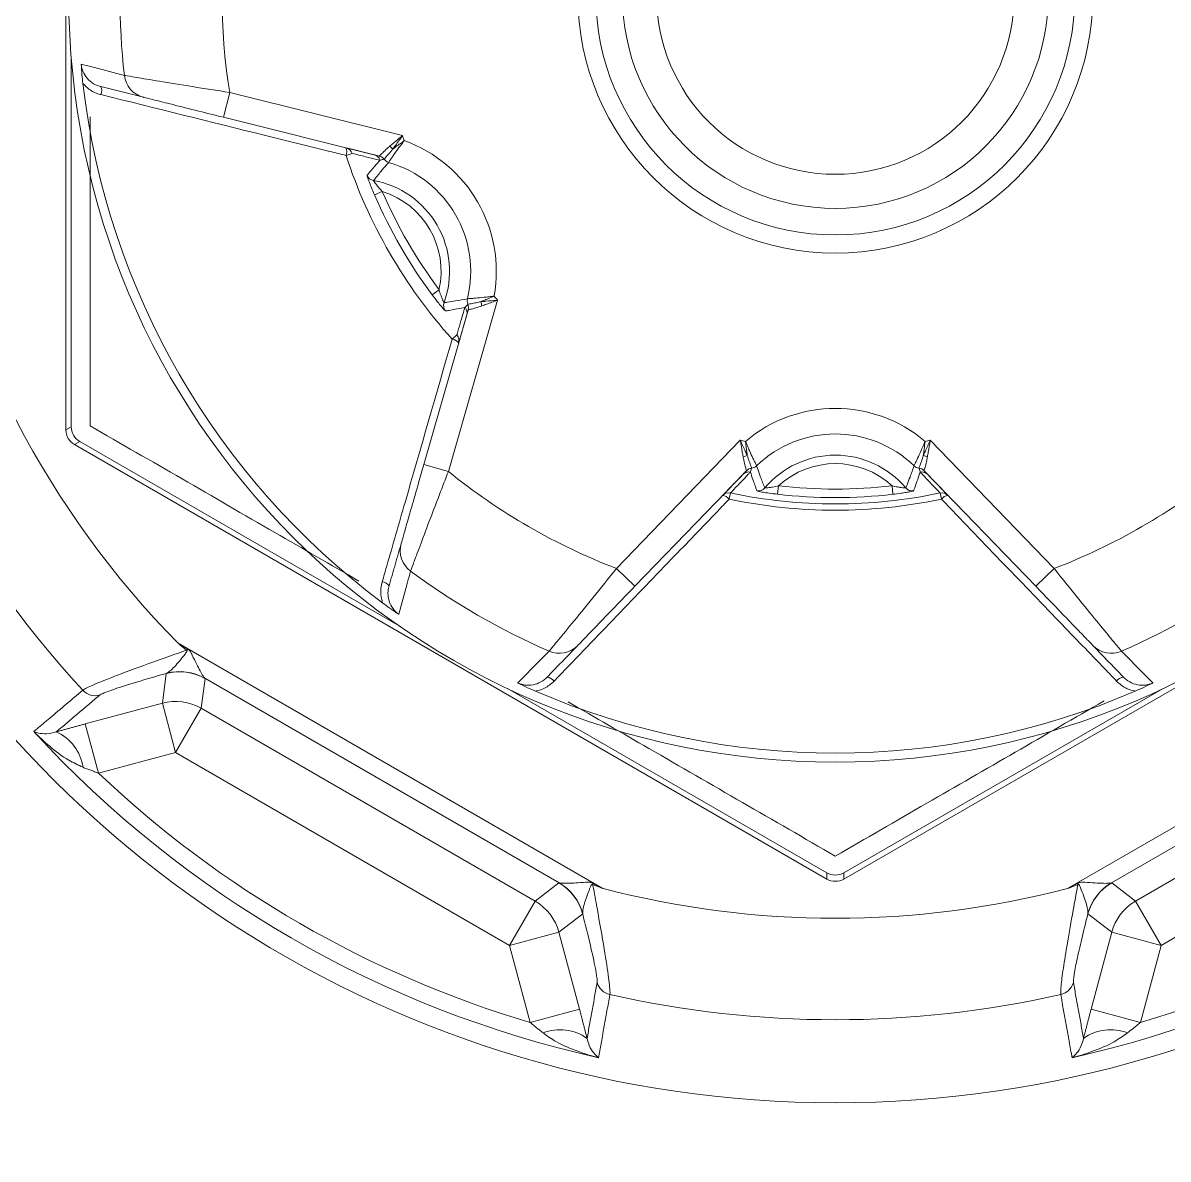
# Model space of a CAD drawing. Extents: x 12.1 to 108.7, y 1 to 80.4.
# Drawn here: x 102.11 to 102.782, y 31.294 to 31.961 of the extents above; entities that cross this region are included whole.
import ezdxf

# ---------------------------------------------------------------- set-up
doc = ezdxf.new("R2010")
doc.units = 0
doc.header["$MEASUREMENT"] = 0
doc.linetypes.add('SLD-Solid', pattern=[0])
doc.layers.add('OBJECT', color=7, linetype='CONTINUOUS')

msp = doc.modelspace()

# ---------------------------------------------------------------- linework, layer by layer
at = {"layer": 'OBJECT', "linetype": 'SLD-Solid', "lineweight": 15}
for p, q in [((102.13516, 32.23188), (102.13516, 31.72192)), ((102.13831, 31.94019), (102.13831, 31.72373)), ((102.2313, 31.91993), (102.22767, 31.90538)), ((102.2313, 31.91993), (102.33279, 31.89463)), ((102.31911, 31.88258), (102.22767, 31.90538)), ((102.30311, 31.88415), (102.29959, 31.883)), ((102.32089, 31.86181), (102.3163, 31.85982)), ((102.35016, 31.80118), (102.35417, 31.80416)), ((102.38855, 31.79805), (102.35972, 31.6975)), ((102.3453, 31.70164), (102.37127, 31.79223)), ((102.36464, 31.77759), (102.36188, 31.77512)), ((102.13516, 31.72192), (102.13831, 31.72373)), ((102.14331, 31.71507), (102.14016, 31.71326)), ((102.14016, 31.71326), (102.58181, 31.45828)), ((102.14331, 31.71507), (102.33076, 31.60685)), ((102.45839, 31.64054), (102.53105, 31.71578)), ((102.59181, 31.45828), (103.03345, 31.71326)), ((102.64256, 31.71578), (102.71523, 31.64054)), ((102.35972, 31.6975), (102.3453, 31.70164)), ((102.53464, 31.69791), (102.46918, 31.63012)), ((102.70444, 31.63012), (102.63897, 31.69791)), ((102.52528, 31.68484), (102.52452, 31.68122)), ((102.55352, 31.68906), (102.55295, 31.6841)), ((102.62066, 31.6841), (102.62009, 31.68906)), ((102.64833, 31.68484), (102.64909, 31.68122)), ((102.45839, 31.64054), (102.46918, 31.63012)), ((102.71523, 31.64054), (102.70444, 31.63012)), ((102.201, 31.5967), (102.45044, 31.45268)), ((102.72317, 31.45268), (102.97261, 31.5967)), ((102.20603, 31.59262), (102.20653, 31.59331)), ((102.19178, 31.56147), (102.19408, 31.57894)), ((102.21681, 31.57595), (102.21451, 31.55848)), ((102.42467, 31.45603), (102.21678, 31.57606)), ((102.95683, 31.57606), (102.74894, 31.45603)), ((102.39435, 31.57013), (102.58181, 31.46191)), ((102.59181, 31.46191), (102.77926, 31.57013)), ((102.14651, 31.54934), (102.19178, 31.56147)), ((102.19178, 31.56147), (102.19953, 31.53254)), ((102.21451, 31.55848), (102.19953, 31.53254)), ((102.41059, 31.44527), (102.21451, 31.55848)), ((102.9591, 31.55848), (102.76302, 31.44527)), ((102.14651, 31.54934), (102.15426, 31.52041)), ((102.19953, 31.53254), (102.15426, 31.52041)), ((102.19953, 31.53254), (102.39561, 31.41933)), ((102.778, 31.41933), (102.97408, 31.53254)), ((102.58181, 31.45828), (102.58181, 31.46191)), ((102.59181, 31.46191), (102.59181, 31.45828)), ((102.41059, 31.44527), (102.42457, 31.456)), ((102.44475, 31.45578), (102.4444, 31.455)), ((102.72921, 31.455), (102.72886, 31.45578)), ((102.74905, 31.456), (102.76302, 31.44527)), ((102.39561, 31.41933), (102.41059, 31.44527)), ((102.76302, 31.44527), (102.778, 31.41933)), ((102.43852, 31.43781), (102.42455, 31.42708)), ((102.74906, 31.42708), (102.73509, 31.43781)), ((102.39561, 31.41933), (102.42455, 31.42708)), ((102.42455, 31.42708), (102.43668, 31.38181)), ((102.73693, 31.38181), (102.74906, 31.42708)), ((102.74906, 31.42708), (102.778, 31.41933)), ((102.40774, 31.37406), (102.39561, 31.41933)), ((102.778, 31.41933), (102.76587, 31.37406)), ((102.40774, 31.37406), (102.43668, 31.38181)), ((102.73693, 31.38181), (102.76587, 31.37406))]:
    msp.add_line(p, q, dxfattribs=at)
for radius in [0.45, 0.15121, 0.14061, 0.125, 0.105]:
    msp.add_circle((102.58681, 31.9769), radius, dxfattribs=at)
for centre, radius, start, end in [((102.58681, 31.9769), 0.36005, 170.89628, 189.10372), ((102.58681, 31.9769), 0.41996, 173.58269, 186.41731), ((102.58681, 31.9769), 0.44471, 186.67677, 233.32323), ((102.18436, 31.93161), 0.01498, 186.32893, 255.97529), ((102.15067, 31.92092), 0.00554, 335.9088, 25.87507), ((102.58681, 32.68428), 2.585, 197.26951, 270), ((102.58681, 31.9769), 0.26701, 197.94654, 198.61696), ((102.3063, 31.81495), 0.08148, 349.70358, 70.29642), ((102.29836, 31.88261), 0.00499, 18.04936, 75.99163), ((102.29449, 31.8852), 0.00556, 336.67709, 23.8488), ((102.31932, 31.87998), 0.0102, 40.46931, 54.7023), ((102.58681, 31.9769), 0.54166, 190.32335, 224.58105), ((102.58681, 31.9769), 0.30217, 198.10411, 221.89589), ((102.31489, 31.87848), 0.00499, 19.84093, 75.99198), ((102.3179, 31.87774), 0.00499, 36.30136, 75.99363), ((102.31793, 31.87773), 0.005, 36.54309, 75.96465), ((102.32597, 31.88369), 0.005, 216.5337, 253.9965), ((102.3063, 31.81495), 0.06649, 345.96574, 74.03426), ((102.31664, 31.87311), 0.005, 201.05787, 259.87833), ((102.3063, 31.81495), 0.05407, 340.07984, 79.92016), ((102.58681, 31.9769), 0.29476, 203.40402, 216.59598), ((102.3063, 31.81495), 0.04907, 347.29364, 72.70636), ((102.58681, 31.9769), 0.28976, 203.40402, 216.59598), ((102.58681, 31.9769), 0.60122, 192.03022, 222.71448), ((102.37566, 31.79762), 0.005, 166.0035, 203.4663), ((102.58681, 31.9769), 0.26701, 221.38304, 222.05346), ((102.36184, 31.79483), 0.005, 160.12167, 218.94213), ((102.36562, 31.79063), 0.00499, 344.00802, 40.15907), ((102.36648, 31.79361), 0.00499, 344.00637, 23.69864), ((102.36648, 31.79363), 0.005, 344.03535, 23.45691), ((102.36912, 31.79371), 0.0102, 5.2977, 19.53069), ((102.36092, 31.77425), 0.00499, 344.00837, 41.95064), ((102.36123, 31.76959), 0.00556, 36.1512, 83.32291), ((102.58681, 31.653), 0.08148, 49.70358, 130.29642), ((102.58681, 31.653), 0.06649, 45.96574, 134.03426), ((102.58681, 31.9769), 0.26701, 257.94654, 258.61696), ((102.58681, 31.9769), 0.26701, 281.38304, 282.05346), ((102.58681, 31.9769), 0.65, 204.58225, 335.41775), ((102.537, 31.69679), 0.0102, 100.46931, 114.7023), ((102.58681, 31.653), 0.05407, 40.07984, 139.92016), ((102.63661, 31.69679), 0.0102, 65.2977, 79.53069), ((102.58681, 31.9769), 0.36005, 230.89628, 249.10372), ((102.53608, 31.69221), 0.00499, 79.84093, 135.99198), ((102.53823, 31.69445), 0.00499, 96.30136, 135.99363), ((102.53825, 31.69446), 0.005, 96.54309, 135.96465), ((102.53711, 31.7044), 0.005, 276.5337, 313.9965), ((102.58681, 31.653), 0.04907, 47.29364, 132.70636), ((102.6365, 31.7044), 0.005, 226.0035, 263.4663), ((102.63536, 31.69446), 0.005, 44.03535, 83.45691), ((102.63538, 31.69445), 0.00499, 44.00637, 83.69864), ((102.63753, 31.69221), 0.00499, 44.00802, 100.15907), ((102.58681, 31.9769), 0.36005, 290.89628, 309.10372), ((102.52425, 31.67995), 0.00499, 78.04936, 135.99163), ((102.52006, 31.6779), 0.00556, 36.67709, 83.8488), ((102.58681, 31.9769), 0.29847, 258.10411, 281.89589), ((102.54161, 31.69104), 0.005, 261.05787, 319.87833), ((102.58681, 31.9769), 0.29476, 263.40402, 276.59598), ((102.58681, 31.9769), 0.28976, 263.40402, 276.59598), ((102.632, 31.69104), 0.005, 220.12167, 278.94213), ((102.64936, 31.67995), 0.00499, 44.00837, 101.95064), ((102.65355, 31.6779), 0.00556, 96.1512, 143.32291), ((102.58681, 31.9769), 0.30217, 258.10411, 281.89589), ((102.58681, 32.6769), 2.17241, 208.12412, 331.87588), ((102.34636, 31.65102), 0.01498, 164.02471, 233.67107), ((102.58681, 32.6769), 2.14253, 208.9527, 331.0473), ((102.58681, 31.9769), 0.41996, 233.58269, 246.41731), ((102.58681, 31.9769), 0.41996, 293.58269, 306.41731), ((102.32025, 31.62719), 0.00554, 34.12493, 84.0912), ((102.4248, 31.60573), 0.01498, 246.32893, 315.97529), ((102.74881, 31.60573), 0.01498, 224.02471, 293.67107), ((102.20182, 31.54991), 0.03004, 60.06722, 104.93278), ((102.2019, 31.55), 0.03001, 60.2599, 104.63899), ((102.41722, 31.57121), 0.00554, 35.9088, 85.87507), ((102.75639, 31.57121), 0.00554, 94.12493, 144.0912), ((102.15243, 31.57584), 0.01, 222.58341, 284.55168), ((102.19952, 31.53245), 0.03004, 60.06722, 104.93278), ((102.58681, 31.9769), 0.44471, 246.67677, 293.32323), ((102.58681, 31.9769), 0.6388, 222.56667, 257.43333), ((102.11817, 31.51974), 0.02735, 8.62772, 65.51422), ((102.58681, 31.9769), 0.6388, 282.56667, 317.43333), ((102.58681, 31.9769), 0.62887, 226.54312, 253.45688), ((102.58681, 31.9769), 0.62887, 286.54312, 313.45688), ((102.40951, 31.43), 0.03004, 15.06722, 59.93278), ((102.40955, 31.43011), 0.03001, 15.36101, 59.7401), ((102.7641, 31.43), 0.03004, 120.06722, 164.93278), ((102.76406, 31.43011), 0.03001, 120.2599, 164.63899), ((102.58681, 31.9769), 0.54166, 255.41895, 284.58105), ((102.39554, 31.41927), 0.03004, 15.06722, 59.93278), ((102.77807, 31.41927), 0.03004, 120.06722, 164.93278), ((102.45666, 31.40019), 0.01, 195.44832, 257.41659), ((102.71695, 31.40019), 0.01, 282.58341, 344.55168), ((102.58681, 31.9769), 0.60122, 257.28552, 282.71448), ((102.42521, 31.34247), 0.02735, 54.48578, 111.37228), ((102.7484, 31.34247), 0.02735, 68.62772, 125.51422)]:
    msp.add_arc(centre, radius, start, end, dxfattribs=at)
for centre, major_axis in [((102.14831, 31.72373), (-0.00866, -0.005)), ((102.14516, 31.72192), (-0.00866, -0.005)), ((102.58681, 31.47057), (0, -0.01)), ((102.58681, 31.46694), (0, -0.01))]:
    msp.add_ellipse(centre, major_axis=major_axis, ratio=0.999949, start_param=5.759609, end_param=6.806762, dxfattribs=at)
for points, knots in [([(102.14511, 31.9252), (102.14493, 31.92687), (102.1445, 31.93084), (102.14425, 31.93451), (102.14412, 31.93655), (102.14412, 31.93659)], [0, 0, 0, 0, 0.417944, 0.987082, 1, 1, 1, 1]), ([(102.14412, 31.93659), (102.14459, 31.93647), (102.14722, 31.93578), (102.15565, 31.93358), (102.16364, 31.93149), (102.16947, 31.92996)], [0, 0, 0, 0, 0.056184, 0.311886, 1, 1, 1, 1]), ([(102.14412, 31.93659), (102.14428, 31.93555), (102.14469, 31.93291), (102.14674, 31.92901), (102.15028, 31.92551), (102.15352, 31.9239), (102.15539, 31.92341), (102.15565, 31.92334)], [0, 0, 0, 0, 0.164481, 0.417753, 0.679386, 0.95477, 1, 1, 1, 1]), ([(102.15573, 31.91866), (102.15538, 31.91875), (102.15289, 31.91941), (102.14899, 31.92127), (102.14626, 31.92403), (102.14511, 31.9252)], [0, 0, 0, 0, 0.0866352, 0.6163555, 1, 1, 1, 1]), ([(102.16947, 31.92996), (102.16964, 31.92994), (102.17037, 31.92981), (102.17572, 31.92889), (102.18949, 31.92658), (102.20898, 31.92338), (102.22389, 31.92108), (102.2313, 31.91993)], [0, 0, 0, 0, 0.06206, 0.280895, 0.514816, 0.758819, 1, 1, 1, 1]), ([(102.29959, 31.883), (102.29644, 31.88378), (102.28066, 31.88768), (102.23264, 31.89957), (102.1879, 31.91067), (102.15573, 31.91866)], [0, 0, 0, 0, 0.065603, 0.328016, 1, 1, 1, 1]), ([(102.22767, 31.90538), (102.22203, 31.90678), (102.21076, 31.9096), (102.19596, 31.91329), (102.18549, 31.9159), (102.18141, 31.91691), (102.18085, 31.91705), (102.18073, 31.91708)], [0, 0, 0, 0, 0.244965, 0.490375, 0.723034, 0.938923, 1, 1, 1, 1]), ([(102.14931, 31.90567), (102.14931, 31.88729), (102.14931, 31.82638), (102.14931, 31.76628), (102.14931, 31.72431)], [0, 0, 0, 0, 0.3017466, 1, 1, 1, 1]), ([(102.33377, 31.89166), (102.33374, 31.89162), (102.3337, 31.89157), (102.33363, 31.89148), (102.33353, 31.89135), (102.33329, 31.89104), (102.33279, 31.89038), (102.33172, 31.88897), (102.3297, 31.88624), (102.32761, 31.88331), (102.32588, 31.8808), (102.32485, 31.87927), (102.32467, 31.879), (102.32459, 31.87888)], [0, 0, 0, 0, 0.007067, 0.008531, 0.013729, 0.028139, 0.057805, 0.119651, 0.255243, 0.503841, 0.641027, 0.838394, 1, 1, 1, 1]), ([(102.32521, 31.88831), (102.32594, 31.88892), (102.32827, 31.89088), (102.33092, 31.89309), (102.33274, 31.89459), (102.33279, 31.89463)], [0, 0, 0, 0, 0.306093, 0.981681, 1, 1, 1, 1]), ([(102.33279, 31.89463), (102.33275, 31.89458), (102.33138, 31.89266), (102.32938, 31.88985), (102.32763, 31.88737), (102.32708, 31.8866)], [0, 0, 0, 0, 0.018348, 0.69417, 1, 1, 1, 1]), ([(102.32708, 31.8866), (102.32773, 31.8871), (102.32911, 31.88817), (102.33104, 31.88962), (102.33245, 31.89068), (102.33312, 31.89118), (102.33344, 31.89142), (102.33358, 31.89152), (102.33367, 31.89159), (102.33373, 31.89163), (102.33377, 31.89166)], [0, 0, 0, 0, 0.315172, 0.674072, 0.841266, 0.92242, 0.962073, 0.977142, 0.981068, 1, 1, 1, 1]), ([(102.31914, 31.88258), (102.3193, 31.88275), (102.31963, 31.88309), (102.32159, 31.88504), (102.32365, 31.88697), (102.325, 31.88812), (102.32521, 31.88831)], [0, 0, 0, 0, 0.3024, 0.609801, 0.937989, 1, 1, 1, 1]), ([(102.32708, 31.8866), (102.3269, 31.88641), (102.32575, 31.88517), (102.324, 31.88317), (102.32235, 31.8812), (102.32208, 31.88087), (102.32195, 31.88071)], [0, 0, 0, 0, 0.061214, 0.387729, 0.695884, 1, 1, 1, 1]), ([(102.31959, 31.88018), (102.31946, 31.88021), (102.31878, 31.88038), (102.31594, 31.88106), (102.31056, 31.88236), (102.30577, 31.88351), (102.30311, 31.88415)], [0, 0, 0, 0, 0.024416, 0.122079, 0.512732, 1, 1, 1, 1]), ([(102.31197, 31.87131), (102.31347, 31.87312), (102.31597, 31.87614), (102.31855, 31.87902), (102.31959, 31.88018)], [0, 0, 0, 0, 0.598184, 1, 1, 1, 1]), ([(102.32459, 31.87888), (102.32412, 31.87835), (102.32259, 31.8766), (102.3196, 31.87309), (102.31717, 31.86999), (102.31576, 31.86819)], [0, 0, 0, 0, 0.153014, 0.506934, 1, 1, 1, 1]), ([(102.3161, 31.88333), (102.31623, 31.8833), (102.31708, 31.88309), (102.31818, 31.88281), (102.31911, 31.88258)], [0, 0, 0, 0, 0.150177, 1, 1, 1, 1]), ([(102.32192, 31.8807), (102.32122, 31.88056), (102.3204, 31.8804), (102.3197, 31.88021), (102.31959, 31.88018)], [0, 0, 0, 0, 0.849802, 1, 1, 1, 1]), ([(102.31197, 31.87131), (102.31197, 31.87129), (102.31195, 31.8712), (102.3122, 31.87028), (102.31304, 31.86787), (102.31444, 31.86421), (102.31563, 31.86141), (102.3163, 31.85982)], [0, 0, 0, 0, 0.056803, 0.249162, 0.475339, 0.701406, 1, 1, 1, 1]), ([(102.32089, 31.86181), (102.32007, 31.86271), (102.31871, 31.86422), (102.3172, 31.86609), (102.31644, 31.86709), (102.31602, 31.86769), (102.31583, 31.86801), (102.31575, 31.86816), (102.31576, 31.86818), (102.31576, 31.86819)], [0, 0, 0, 0, 0.34673, 0.581129, 0.720204, 0.790705, 0.905611, 0.953256, 1, 1, 1, 1]), ([(102.35713, 31.79653), (102.3571, 31.79656), (102.35706, 31.79659), (102.35686, 31.79695), (102.35654, 31.79762), (102.35592, 31.79909), (102.35509, 31.80131), (102.35451, 31.80309), (102.35417, 31.80416)], [0, 0, 0, 0, 0.118661, 0.142604, 0.293282, 0.465512, 0.680632, 1, 1, 1, 1]), ([(102.35016, 31.80118), (102.35111, 31.79992), (102.35277, 31.79771), (102.35496, 31.79499), (102.35653, 31.79313), (102.35763, 31.7919), (102.35784, 31.79176), (102.35795, 31.79168)], [0, 0, 0, 0, 0.273331, 0.47686, 0.65651, 0.828448, 1, 1, 1, 1]), ([(102.35713, 31.79653), (102.35778, 31.79661), (102.36005, 31.79692), (102.36463, 31.79763), (102.36852, 31.79838), (102.37081, 31.79883)], [0, 0, 0, 0, 0.139147, 0.493066, 1, 1, 1, 1]), ([(102.37081, 31.79883), (102.37095, 31.79884), (102.37127, 31.79886), (102.37312, 31.79898), (102.37616, 31.79923), (102.37974, 31.79957), (102.38311, 31.79996), (102.38487, 31.80018), (102.38569, 31.80028), (102.38608, 31.80033), (102.38624, 31.80036), (102.38635, 31.80037), (102.38641, 31.80038), (102.38647, 31.80039)], [0, 0, 0, 0, 0.161606, 0.358973, 0.496159, 0.744757, 0.880349, 0.942195, 0.971861, 0.986271, 0.991469, 0.992933, 1, 1, 1, 1]), ([(102.38647, 31.80039), (102.38642, 31.80036), (102.38636, 31.80034), (102.38625, 31.80029), (102.3861, 31.80022), (102.38573, 31.80007), (102.38496, 31.79973), (102.38333, 31.79904), (102.38112, 31.7981), (102.3795, 31.79744), (102.37874, 31.79712)], [0, 0, 0, 0, 0.018932, 0.022858, 0.037927, 0.07758, 0.158734, 0.325928, 0.684828, 1, 1, 1, 1]), ([(102.37874, 31.79712), (102.37968, 31.79721), (102.38271, 31.79749), (102.38614, 31.79782), (102.38849, 31.79805), (102.38855, 31.79805)], [0, 0, 0, 0, 0.30583, 0.981652, 1, 1, 1, 1]), ([(102.38855, 31.79805), (102.38849, 31.79803), (102.38628, 31.79721), (102.38304, 31.79601), (102.38018, 31.79498), (102.37928, 31.79466)], [0, 0, 0, 0, 0.018319, 0.693907, 1, 1, 1, 1]), ([(102.36943, 31.79385), (102.36791, 31.79353), (102.36476, 31.79287), (102.36092, 31.79217), (102.3586, 31.79179), (102.35795, 31.79168)], [0, 0, 0, 0, 0.4018156, 0.8311874, 1, 1, 1, 1]), ([(102.36464, 31.77759), (102.36467, 31.77772), (102.36487, 31.77838), (102.36568, 31.78113), (102.36723, 31.7864), (102.36865, 31.79119), (102.36943, 31.79385)], [0, 0, 0, 0, 0.024416, 0.122079, 0.512732, 1, 1, 1, 1]), ([(102.36943, 31.79385), (102.36951, 31.79393), (102.3699, 31.79431), (102.37043, 31.79487), (102.3709, 31.79544), (102.37105, 31.79561)], [0, 0, 0, 0, 0.149392, 0.746961, 1, 1, 1, 1]), ([(102.37127, 31.79223), (102.37117, 31.79186), (102.37084, 31.79071), (102.37059, 31.78984), (102.37042, 31.78925)], [0, 0, 0, 0, 0.323173, 1, 1, 1, 1]), ([(102.37107, 31.79562), (102.37128, 31.79566), (102.3717, 31.79573), (102.37422, 31.79617), (102.37683, 31.79669), (102.37848, 31.79706), (102.37874, 31.79712)], [0, 0, 0, 0, 0.3038357, 0.6119805, 0.9384727, 1, 1, 1, 1]), ([(102.37928, 31.79466), (102.37902, 31.79456), (102.37735, 31.79397), (102.37464, 31.79314), (102.37197, 31.79243), (102.37152, 31.79231), (102.37129, 31.79226)], [0, 0, 0, 0, 0.062329, 0.390489, 0.697879, 1, 1, 1, 1]), ([(102.32082, 31.6327), (102.32172, 31.63581), (102.32619, 31.65135), (102.33984, 31.69875), (102.35266, 31.74317), (102.36188, 31.77512)], [0, 0, 0, 0, 0.065603, 0.328016, 1, 1, 1, 1]), ([(102.14931, 31.72431), (102.18535, 31.7035), (102.23767, 31.67329), (102.29069, 31.64268), (102.30718, 31.63316)], [0, 0, 0, 0, 0.688992, 1, 1, 1, 1]), ([(102.53105, 31.71578), (102.53107, 31.71573), (102.53205, 31.71358), (102.53348, 31.71045), (102.53475, 31.70768), (102.53515, 31.70682)], [0, 0, 0, 0, 0.018348, 0.69417, 1, 1, 1, 1]), ([(102.53274, 31.70606), (102.53257, 31.70699), (102.53203, 31.70999), (102.53145, 31.7134), (102.53106, 31.71572), (102.53105, 31.71578)], [0, 0, 0, 0, 0.306093, 0.981681, 1, 1, 1, 1]), ([(102.53411, 31.71515), (102.53413, 31.7151), (102.53415, 31.71503), (102.53419, 31.71493), (102.53426, 31.71478), (102.53441, 31.71442), (102.53473, 31.71366), (102.53541, 31.71203), (102.53676, 31.70891), (102.53826, 31.70564), (102.53957, 31.70288), (102.54038, 31.70122), (102.54052, 31.70093), (102.54059, 31.7008)], [0, 0, 0, 0, 0.007067, 0.008531, 0.013729, 0.028139, 0.057805, 0.119651, 0.255243, 0.503841, 0.641027, 0.838394, 1, 1, 1, 1]), ([(102.53515, 31.70682), (102.53504, 31.70763), (102.5348, 31.70937), (102.53451, 31.71176), (102.5343, 31.71351), (102.5342, 31.71435), (102.53415, 31.71474), (102.53413, 31.71492), (102.53412, 31.71503), (102.53411, 31.71509), (102.53411, 31.71515)], [0, 0, 0, 0, 0.315172, 0.674072, 0.841266, 0.92242, 0.962073, 0.977142, 0.981068, 1, 1, 1, 1]), ([(102.63302, 31.7008), (102.63309, 31.70093), (102.63323, 31.70122), (102.63404, 31.70288), (102.63535, 31.70564), (102.63685, 31.70891), (102.6382, 31.71203), (102.63888, 31.71366), (102.6392, 31.71442), (102.63935, 31.71478), (102.63942, 31.71493), (102.63946, 31.71503), (102.63948, 31.7151), (102.6395, 31.71515)], [0, 0, 0, 0, 0.161606, 0.358973, 0.496159, 0.744757, 0.880349, 0.942195, 0.971861, 0.986271, 0.991469, 0.992933, 1, 1, 1, 1]), ([(102.63846, 31.70682), (102.63886, 31.70768), (102.64013, 31.71045), (102.64156, 31.71358), (102.64254, 31.71573), (102.64256, 31.71578)], [0, 0, 0, 0, 0.30583, 0.981652, 1, 1, 1, 1]), ([(102.6395, 31.71515), (102.6395, 31.71509), (102.63949, 31.71503), (102.63948, 31.71492), (102.63946, 31.71474), (102.63941, 31.71435), (102.63931, 31.71351), (102.6391, 31.71176), (102.63881, 31.70937), (102.63857, 31.70763), (102.63846, 31.70682)], [0, 0, 0, 0, 0.018932, 0.022858, 0.037927, 0.07758, 0.158734, 0.325928, 0.684828, 1, 1, 1, 1]), ([(102.64256, 31.71578), (102.64255, 31.71572), (102.64216, 31.7134), (102.64158, 31.70999), (102.64104, 31.70699), (102.64087, 31.70606)], [0, 0, 0, 0, 0.018319, 0.693907, 1, 1, 1, 1]), ([(102.53465, 31.69794), (102.53459, 31.69816), (102.53446, 31.69861), (102.53375, 31.70128), (102.53311, 31.70404), (102.53279, 31.70578), (102.53274, 31.70606)], [0, 0, 0, 0, 0.3024, 0.609801, 0.937989, 1, 1, 1, 1]), ([(102.53515, 31.70682), (102.53522, 31.70657), (102.53572, 31.70496), (102.53658, 31.70243), (102.53745, 31.70003), (102.53761, 31.69963), (102.53768, 31.69943)], [0, 0, 0, 0, 0.0612135, 0.3877294, 0.6958836, 1, 1, 1, 1]), ([(102.63593, 31.69943), (102.636, 31.69963), (102.63616, 31.70003), (102.63703, 31.70243), (102.63789, 31.70495), (102.63839, 31.70657), (102.63846, 31.70682)], [0, 0, 0, 0, 0.3038357, 0.6119805, 0.9384727, 1, 1, 1, 1]), ([(102.64087, 31.70606), (102.64082, 31.70578), (102.6405, 31.70404), (102.63986, 31.70128), (102.63915, 31.69861), (102.63902, 31.69816), (102.63896, 31.69794)], [0, 0, 0, 0, 0.062329, 0.390489, 0.697879, 1, 1, 1, 1]), ([(102.33196, 31.65514), (102.33217, 31.65587), (102.33259, 31.65732), (102.33486, 31.66525), (102.33811, 31.67657), (102.34177, 31.68934), (102.34426, 31.69802), (102.3453, 31.70164)], [0, 0, 0, 0, 0.204174, 0.408136, 0.617898, 0.840881, 1, 1, 1, 1]), ([(102.35972, 31.6975), (102.35796, 31.69298), (102.35371, 31.68208), (102.34758, 31.66599), (102.34222, 31.65171), (102.33851, 31.64171), (102.33783, 31.63987), (102.33749, 31.63895)], [0, 0, 0, 0, 0.156463, 0.377207, 0.586936, 0.792743, 1, 1, 1, 1]), ([(102.53696, 31.69713), (102.53687, 31.69703), (102.53639, 31.69652), (102.53437, 31.6944), (102.53056, 31.69039), (102.52716, 31.68682), (102.52528, 31.68484)], [0, 0, 0, 0, 0.024416, 0.122079, 0.512732, 1, 1, 1, 1]), ([(102.53249, 31.69568), (102.53258, 31.69578), (102.53319, 31.6964), (102.53397, 31.69722), (102.53464, 31.69791)], [0, 0, 0, 0, 0.150177, 1, 1, 1, 1]), ([(102.53768, 31.6994), (102.53745, 31.69873), (102.53717, 31.69793), (102.53699, 31.69723), (102.53696, 31.69713)], [0, 0, 0, 0, 0.849802, 1, 1, 1, 1]), ([(102.54083, 31.68609), (102.54001, 31.68829), (102.53865, 31.69197), (102.53745, 31.69565), (102.53696, 31.69713)], [0, 0, 0, 0, 0.598184, 1, 1, 1, 1]), ([(102.54059, 31.7008), (102.54081, 31.70014), (102.54156, 31.69793), (102.54311, 31.69359), (102.54458, 31.68994), (102.54543, 31.68781)], [0, 0, 0, 0, 0.153014, 0.506934, 1, 1, 1, 1]), ([(102.62818, 31.68781), (102.62842, 31.68841), (102.6293, 31.69054), (102.63097, 31.69486), (102.63226, 31.6986), (102.63302, 31.7008)], [0, 0, 0, 0, 0.139147, 0.493066, 1, 1, 1, 1]), ([(102.63665, 31.69713), (102.63616, 31.69565), (102.63516, 31.69259), (102.63385, 31.68892), (102.63302, 31.68672), (102.63278, 31.68609)], [0, 0, 0, 0, 0.4018156, 0.8311874, 1, 1, 1, 1]), ([(102.63665, 31.69713), (102.63662, 31.69723), (102.63648, 31.69776), (102.63626, 31.6985), (102.63601, 31.69919), (102.63593, 31.6994)], [0, 0, 0, 0, 0.149392, 0.746961, 1, 1, 1, 1]), ([(102.64833, 31.68484), (102.64824, 31.68494), (102.64777, 31.68544), (102.64578, 31.68752), (102.642, 31.69149), (102.63856, 31.69512), (102.63665, 31.69713)], [0, 0, 0, 0, 0.024416, 0.122079, 0.512732, 1, 1, 1, 1]), ([(102.63897, 31.69791), (102.63924, 31.69763), (102.64007, 31.69677), (102.6407, 31.69612), (102.64112, 31.69568)], [0, 0, 0, 0, 0.3231728, 1, 1, 1, 1]), ([(102.54083, 31.68609), (102.54085, 31.68608), (102.54092, 31.68602), (102.54184, 31.68578), (102.54435, 31.6853), (102.54822, 31.68468), (102.55123, 31.68431), (102.55295, 31.6841)], [0, 0, 0, 0, 0.056803, 0.249162, 0.475339, 0.701406, 1, 1, 1, 1]), ([(102.55352, 31.68906), (102.55233, 31.68881), (102.55034, 31.68838), (102.54797, 31.68801), (102.54672, 31.68786), (102.54599, 31.68779), (102.54562, 31.68778), (102.54546, 31.68779), (102.54544, 31.68781), (102.54543, 31.68781)], [0, 0, 0, 0, 0.34673, 0.581129, 0.720204, 0.790705, 0.905611, 0.953256, 1, 1, 1, 1]), ([(102.62818, 31.68781), (102.62813, 31.6878), (102.62808, 31.68778), (102.62768, 31.68779), (102.62693, 31.68785), (102.62535, 31.68805), (102.62302, 31.68844), (102.62118, 31.68883), (102.62009, 31.68906)], [0, 0, 0, 0, 0.118661, 0.142604, 0.293282, 0.465512, 0.680632, 1, 1, 1, 1]), ([(102.62066, 31.6841), (102.62223, 31.68429), (102.62497, 31.68463), (102.62843, 31.68516), (102.63082, 31.68559), (102.63243, 31.68593), (102.63266, 31.68604), (102.63278, 31.68609)], [0, 0, 0, 0, 0.2733311, 0.4768604, 0.6565103, 0.8284481, 1, 1, 1, 1]), ([(102.52452, 31.68122), (102.52226, 31.67888), (102.511, 31.66717), (102.47669, 31.63152), (102.44471, 31.59833), (102.42171, 31.57445)], [0, 0, 0, 0, 0.065603, 0.328016, 1, 1, 1, 1]), ([(102.7519, 31.57445), (102.74966, 31.57678), (102.73844, 31.58843), (102.70421, 31.62395), (102.67215, 31.65726), (102.64909, 31.68122)], [0, 0, 0, 0, 0.065603, 0.328016, 1, 1, 1, 1]), ([(102.33749, 31.63895), (102.33734, 31.63841), (102.3366, 31.63571), (102.33429, 31.62726), (102.33212, 31.61939), (102.33055, 31.61368)], [0, 0, 0, 0, 0.063926, 0.319628, 1, 1, 1, 1]), ([(102.41879, 31.59201), (102.41889, 31.59214), (102.41937, 31.59271), (102.42284, 31.59689), (102.43173, 31.60765), (102.44424, 31.62293), (102.45369, 31.63469), (102.45839, 31.64054)], [0, 0, 0, 0, 0.06206, 0.280895, 0.514816, 0.758819, 1, 1, 1, 1]), ([(102.71523, 31.64054), (102.71826, 31.63675), (102.72558, 31.62763), (102.73645, 31.61427), (102.74613, 31.60249), (102.75294, 31.59427), (102.75419, 31.59277), (102.75482, 31.59201)], [0, 0, 0, 0, 0.156463, 0.3772075, 0.5869363, 0.7927427, 1, 1, 1, 1]), ([(102.32118, 31.62024), (102.32097, 31.62091), (102.32009, 31.62368), (102.31976, 31.62801), (102.32053, 31.63141), (102.32082, 31.6327)], [0, 0, 0, 0, 0.165835, 0.685376, 1, 1, 1, 1]), ([(102.32484, 31.6303), (102.32462, 31.62933), (102.32404, 31.62677), (102.32439, 31.62244), (102.32626, 31.61787), (102.32867, 31.61507), (102.33026, 31.6139), (102.33055, 31.61368)], [0, 0, 0, 0, 0.164094, 0.433236, 0.690435, 0.942568, 1, 1, 1, 1]), ([(102.46918, 31.63012), (102.46514, 31.62594), (102.45707, 31.61758), (102.44648, 31.60661), (102.43898, 31.59885), (102.43606, 31.59582), (102.43566, 31.59541), (102.43557, 31.59532)], [0, 0, 0, 0, 0.244965, 0.490375, 0.723034, 0.938923, 1, 1, 1, 1]), ([(102.73804, 31.59532), (102.73751, 31.59587), (102.73646, 31.59696), (102.73073, 31.60289), (102.72255, 31.61136), (102.71332, 31.62092), (102.70705, 31.62741), (102.70444, 31.63012)], [0, 0, 0, 0, 0.204174, 0.408136, 0.617898, 0.840881, 1, 1, 1, 1]), ([(102.33055, 31.61368), (102.33051, 31.6137), (102.32881, 31.61483), (102.32576, 31.61689), (102.32254, 31.61924), (102.32118, 31.62024)], [0, 0, 0, 0, 0.012918, 0.582056, 1, 1, 1, 1]), ([(102.20603, 31.59262), (102.20472, 31.59368), (102.20304, 31.59503), (102.20137, 31.5964), (102.201, 31.5967)], [0, 0, 0, 0, 0.779301, 1, 1, 1, 1]), ([(102.201, 31.5967), (102.20133, 31.5965), (102.20317, 31.59537), (102.20501, 31.59424), (102.20653, 31.59331)], [0, 0, 0, 0, 0.179085, 1, 1, 1, 1]), ([(102.14507, 31.56907), (102.14537, 31.56928), (102.14656, 31.57013), (102.15342, 31.57323), (102.16974, 31.57959), (102.18874, 31.58652), (102.20137, 31.59099), (102.20579, 31.59254), (102.20603, 31.59262)], [0, 0, 0, 0, 0.0762091, 0.3017155, 0.5611746, 0.8464799, 0.991698, 1, 1, 1, 1]), ([(102.19431, 31.57903), (102.19496, 31.57944), (102.19632, 31.58027), (102.19892, 31.58285), (102.20188, 31.58622), (102.20426, 31.58916), (102.20567, 31.59106), (102.20608, 31.59167), (102.20627, 31.59203), (102.20634, 31.59226), (102.20635, 31.59237), (102.20633, 31.59247), (102.20628, 31.59253), (102.20619, 31.59259), (102.2061, 31.59261), (102.20604, 31.59262), (102.20603, 31.59262)], [0, 0, 0, 0, 0.195249, 0.405042, 0.63115, 0.87102, 0.919811, 0.950317, 0.968702, 0.975002, 0.981359, 0.984371, 0.988053, 0.991379, 0.998345, 1, 1, 1, 1]), ([(102.20653, 31.59331), (102.20665, 31.59323), (102.2069, 31.59307), (102.20735, 31.5927), (102.20779, 31.5922), (102.20825, 31.59153), (102.20874, 31.5907), (102.20999, 31.58833), (102.21173, 31.58469), (102.21387, 31.5805), (102.21549, 31.57769), (102.21641, 31.57641), (102.21671, 31.57612), (102.21678, 31.57606)], [0, 0, 0, 0, 0.018769, 0.038235, 0.073788, 0.102194, 0.141005, 0.196489, 0.443992, 0.659494, 0.842806, 0.961684, 1, 1, 1, 1]), ([(102.40037, 31.57337), (102.40071, 31.57372), (102.40262, 31.57565), (102.40874, 31.58185), (102.41455, 31.58773), (102.41879, 31.59201)], [0, 0, 0, 0, 0.056184, 0.311886, 1, 1, 1, 1]), ([(102.75482, 31.59201), (102.75522, 31.59161), (102.75719, 31.58962), (102.76335, 31.58339), (102.76908, 31.57759), (102.77324, 31.57337)], [0, 0, 0, 0, 0.063926, 0.319628, 1, 1, 1, 1]), ([(102.19408, 31.57894), (102.18806, 31.57722), (102.17585, 31.57372), (102.16225, 31.56935), (102.15621, 31.56701), (102.1552, 31.56633), (102.15494, 31.56616)], [0, 0, 0, 0, 0.311592, 0.631944, 0.907257, 1, 1, 1, 1]), ([(102.40037, 31.57337), (102.40135, 31.57299), (102.40385, 31.57203), (102.40825, 31.57185), (102.41305, 31.57316), (102.41606, 31.57517), (102.41743, 31.57654), (102.41762, 31.57673)], [0, 0, 0, 0, 0.1644813, 0.4177532, 0.6793858, 0.9547699, 1, 1, 1, 1]), ([(102.75599, 31.57673), (102.75618, 31.57654), (102.75755, 31.57517), (102.76056, 31.57316), (102.76536, 31.57185), (102.76976, 31.57203), (102.77226, 31.57299), (102.77324, 31.57337)], [0, 0, 0, 0, 0.0452301, 0.3206142, 0.5822468, 0.8355187, 1, 1, 1, 1]), ([(102.11634, 31.54479), (102.11696, 31.54531), (102.12006, 31.54794), (102.12964, 31.55603), (102.13859, 31.5636), (102.14507, 31.56907)], [0, 0, 0, 0, 0.064852, 0.324258, 1, 1, 1, 1]), ([(102.41074, 31.56853), (102.40919, 31.56921), (102.40554, 31.57082), (102.40224, 31.57244), (102.40041, 31.57335), (102.40037, 31.57337)], [0, 0, 0, 0, 0.417944, 0.987082, 1, 1, 1, 1]), ([(102.42171, 31.57445), (102.42145, 31.5742), (102.41964, 31.57238), (102.41608, 31.56993), (102.41232, 31.56894), (102.41074, 31.56853)], [0, 0, 0, 0, 0.086635, 0.616356, 1, 1, 1, 1]), ([(102.76287, 31.56853), (102.76129, 31.56894), (102.75753, 31.56993), (102.75397, 31.57238), (102.75216, 31.5742), (102.7519, 31.57445)], [0, 0, 0, 0, 0.383644, 0.913365, 1, 1, 1, 1]), ([(102.77324, 31.57337), (102.7732, 31.57335), (102.77137, 31.57244), (102.76807, 31.57082), (102.76442, 31.56921), (102.76287, 31.56853)], [0, 0, 0, 0, 0.012918, 0.582056, 1, 1, 1, 1]), ([(102.42997, 31.56227), (102.44581, 31.55312), (102.49849, 31.52271), (102.55046, 31.4927), (102.58681, 31.47172)], [0, 0, 0, 0, 0.300724, 1, 1, 1, 1]), ([(102.58681, 31.47172), (102.60466, 31.48203), (102.65682, 31.51214), (102.70981, 31.54273), (102.74466, 31.56286)], [0, 0, 0, 0, 0.342214, 1, 1, 1, 1]), ([(102.11634, 31.54479), (102.11636, 31.54478), (102.1175, 31.54431), (102.12017, 31.54363), (102.12431, 31.54327), (102.12803, 31.54424), (102.1295, 31.54463)], [0, 0, 0, 0, 0.0070567, 0.3586001, 0.7458397, 1, 1, 1, 1]), ([(102.14521, 31.52384), (102.14237, 31.52517), (102.13531, 31.52846), (102.12585, 31.53576), (102.11934, 31.54172), (102.11639, 31.54473), (102.11634, 31.54479)], [0, 0, 0, 0, 0.259143, 0.645711, 0.993122, 1, 1, 1, 1]), ([(102.42467, 31.45603), (102.42483, 31.45599), (102.42525, 31.45587), (102.42687, 31.45573), (102.42998, 31.45573), (102.43467, 31.45597), (102.4387, 31.45628), (102.44138, 31.45639), (102.44235, 31.45638), (102.44315, 31.45632), (102.4438, 31.45619), (102.44435, 31.45598), (102.44461, 31.45584), (102.44475, 31.45578)], [0, 0, 0, 0, 0.0587441, 0.157331, 0.3406133, 0.5560807, 0.8035433, 0.8590176, 0.8978224, 0.9262244, 0.9617708, 0.9812345, 1, 1, 1, 1]), ([(102.4444, 31.455), (102.44437, 31.45504), (102.44432, 31.4551), (102.44423, 31.45516), (102.44415, 31.45518), (102.44406, 31.45517), (102.44394, 31.45511), (102.44366, 31.45479), (102.44294, 31.45332), (102.44146, 31.44963), (102.43965, 31.44462), (102.43852, 31.44033), (102.4385, 31.43868), (102.43849, 31.43806)], [0, 0, 0, 0, 0.006251, 0.010873, 0.014164, 0.017464, 0.021803, 0.032032, 0.073944, 0.240397, 0.569572, 0.838891, 1, 1, 1, 1]), ([(102.4444, 31.455), (102.44445, 31.45475), (102.44532, 31.45015), (102.44776, 31.43697), (102.45126, 31.41706), (102.4539, 31.39975), (102.45465, 31.39225), (102.45452, 31.3908), (102.45448, 31.39043)], [0, 0, 0, 0, 0.008302, 0.15352, 0.438825, 0.698284, 0.923791, 1, 1, 1, 1]), ([(102.45044, 31.45268), (102.45, 31.45285), (102.44798, 31.45362), (102.44597, 31.4544), (102.4444, 31.455)], [0, 0, 0, 0, 0.220699, 1, 1, 1, 1]), ([(102.44475, 31.45578), (102.4463, 31.45493), (102.4482, 31.4539), (102.4501, 31.45287), (102.45044, 31.45268)], [0, 0, 0, 0, 0.820915, 1, 1, 1, 1]), ([(102.71913, 31.39043), (102.71911, 31.39176), (102.71908, 31.39441), (102.72056, 31.4055), (102.72302, 31.42082), (102.72602, 31.43787), (102.72822, 31.44973), (102.72916, 31.45475), (102.72921, 31.455)], [0, 0, 0, 0, 0.20087, 0.40002, 0.605987, 0.832568, 0.991709, 1, 1, 1, 1]), ([(102.72317, 31.45268), (102.72351, 31.45287), (102.72541, 31.4539), (102.72731, 31.45493), (102.72886, 31.45578)], [0, 0, 0, 0, 0.179085, 1, 1, 1, 1]), ([(102.72921, 31.455), (102.72764, 31.4544), (102.72563, 31.45362), (102.72361, 31.45285), (102.72317, 31.45268)], [0, 0, 0, 0, 0.779301, 1, 1, 1, 1]), ([(102.72886, 31.45578), (102.72901, 31.45585), (102.72928, 31.45599), (102.72984, 31.45619), (102.73117, 31.45645), (102.73441, 31.45629), (102.73913, 31.45596), (102.74403, 31.45572), (102.74753, 31.45573), (102.74855, 31.45595), (102.74894, 31.45603)], [0, 0, 0, 0, 0.020895, 0.038908, 0.075404, 0.191564, 0.449116, 0.682572, 0.877716, 1, 1, 1, 1]), ([(102.73512, 31.43806), (102.73512, 31.43864), (102.73511, 31.44009), (102.73426, 31.44352), (102.73278, 31.44806), (102.73113, 31.452), (102.73021, 31.4545), (102.72968, 31.45509), (102.72958, 31.45516), (102.7295, 31.45518), (102.72943, 31.45518), (102.72934, 31.45514), (102.72927, 31.45508), (102.72923, 31.45502), (102.72921, 31.455)], [0, 0, 0, 0, 0.153502, 0.380166, 0.626293, 0.875654, 0.967797, 0.976809, 0.980954, 0.984134, 0.9874, 0.990544, 0.996552, 1, 1, 1, 1]), ([(102.44702, 31.39753), (102.44704, 31.39783), (102.44713, 31.39905), (102.44613, 31.40545), (102.44312, 31.41942), (102.44004, 31.43173), (102.43852, 31.43781)], [0, 0, 0, 0, 0.092743, 0.368056, 0.688408, 1, 1, 1, 1]), ([(102.73509, 31.43781), (102.73383, 31.4328), (102.73132, 31.42281), (102.7285, 31.41032), (102.72667, 31.40089), (102.72662, 31.39865), (102.72659, 31.39753)], [0, 0, 0, 0, 0.255736, 0.511069, 0.755325, 1, 1, 1, 1]), ([(102.45448, 31.39043), (102.45434, 31.38963), (102.45362, 31.38563), (102.4514, 31.37328), (102.44932, 31.36174), (102.44782, 31.35341)], [0, 0, 0, 0, 0.064852, 0.324258, 1, 1, 1, 1]), ([(102.72579, 31.35341), (102.72565, 31.35421), (102.72493, 31.35821), (102.72271, 31.37055), (102.72063, 31.38209), (102.71913, 31.39043)], [0, 0, 0, 0, 0.064852, 0.324258, 1, 1, 1, 1]), ([(102.44782, 31.35341), (102.44774, 31.35343), (102.44366, 31.35447), (102.43525, 31.35713), (102.4242, 31.36167), (102.41781, 31.36614), (102.41524, 31.36794)], [0, 0, 0, 0, 0.006878, 0.354289, 0.740857, 1, 1, 1, 1]), ([(102.75837, 31.36794), (102.7558, 31.36614), (102.74941, 31.36167), (102.73836, 31.35713), (102.72995, 31.35447), (102.72587, 31.35343), (102.72579, 31.35341)], [0, 0, 0, 0, 0.259143, 0.6457112, 0.993122, 1, 1, 1, 1]), ([(102.44109, 31.36473), (102.4415, 31.36326), (102.44252, 31.35956), (102.4449, 31.35615), (102.44682, 31.35417), (102.4478, 31.35342), (102.44782, 31.35341)], [0, 0, 0, 0, 0.25416, 0.6414, 0.992943, 1, 1, 1, 1]), ([(102.72579, 31.35341), (102.72581, 31.35342), (102.72679, 31.35417), (102.72871, 31.35615), (102.73109, 31.35956), (102.73211, 31.36326), (102.73252, 31.36473)], [0, 0, 0, 0, 0.0070567, 0.3586001, 0.7458397, 1, 1, 1, 1])]:
    msp.add_open_spline(points, degree=3, knots=knots, dxfattribs=at)
for points in [[(102.18073, 31.91708), (102.15565, 31.92334)], [(102.29957, 31.88745), (102.3161, 31.88333)], [(102.31911, 31.88258), (102.31914, 31.88258)], [(102.32195, 31.88071), (102.32192, 31.8807)], [(102.37105, 31.79561), (102.37107, 31.79562)], [(102.37129, 31.79226), (102.37127, 31.79223)], [(102.37042, 31.78925), (102.36572, 31.77287)], [(102.53464, 31.69791), (102.53465, 31.69794)], [(102.53768, 31.69943), (102.53768, 31.6994)], [(102.63593, 31.6994), (102.63593, 31.69943)], [(102.63896, 31.69794), (102.63897, 31.69791)], [(102.52065, 31.68342), (102.53249, 31.69568)], [(102.64112, 31.69568), (102.65296, 31.68342)], [(102.32484, 31.6303), (102.33196, 31.65514)], [(102.43557, 31.59532), (102.41762, 31.57673)], [(102.75599, 31.57673), (102.73804, 31.59532)], [(102.19408, 31.57894), (102.19431, 31.57903)], [(102.21678, 31.57606), (102.21681, 31.57595)], [(102.15494, 31.56616), (102.1295, 31.54463)], [(102.1295, 31.54463), (102.14651, 31.54934)], [(102.15426, 31.52041), (102.14521, 31.52384)], [(102.42457, 31.456), (102.42467, 31.45603)], [(102.74894, 31.45603), (102.74905, 31.456)], [(102.43849, 31.43806), (102.43852, 31.43781)], [(102.73509, 31.43781), (102.73512, 31.43806)], [(102.44109, 31.36473), (102.44702, 31.39753)], [(102.72659, 31.39753), (102.73252, 31.36473)], [(102.43668, 31.38181), (102.44109, 31.36473)], [(102.73252, 31.36473), (102.73693, 31.38181)], [(102.41524, 31.36794), (102.40774, 31.37406)], [(102.76587, 31.37406), (102.75837, 31.36794)]]:
    msp.add_open_spline(points, degree=1, dxfattribs=at)

doc.saveas('drawing.dxf')
